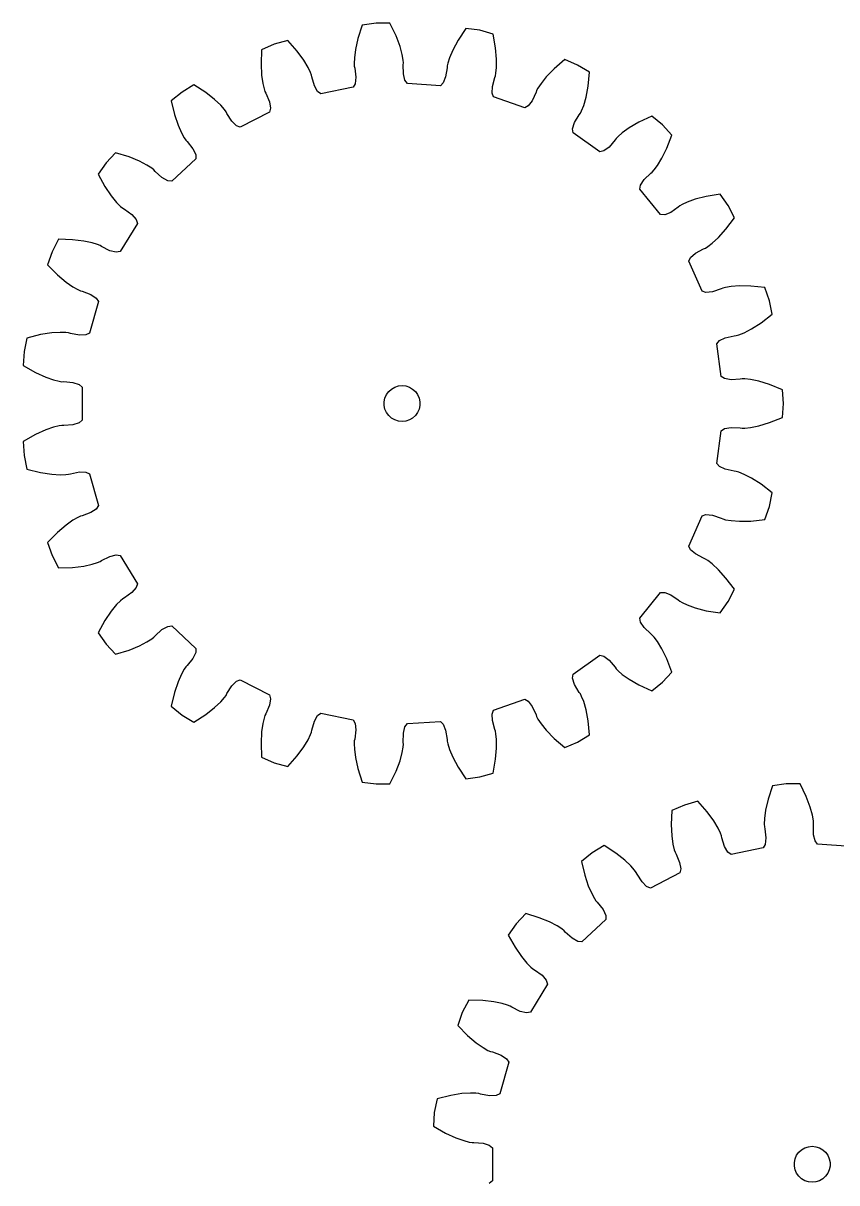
# Model space of a CAD drawing. Extents: x 0 to 200, y 0 to 191.
# Drawn here: x 0 to 67.9, y 93.7 to 190.5 of the extents above; entities that cross this region are included whole.
import ezdxf

# ---------------------------------------------------------------- set-up
doc = ezdxf.new("R2010")
doc.units = 0

msp = doc.modelspace()

# ---------------------------------------------------------------- linework, layer by layer
for p, q in [((28.292, 190.383), (27.93, 189.266)), ((29.441, 190.541), (28.292, 190.383)), ((30.601, 190.541), (29.441, 190.541)), ((31.112, 189.484), (30.601, 190.541)), ((36.941, 190.107), (36.291, 189.129)), ((38.09, 189.949), (36.941, 190.107)), ((39.207, 189.636), (38.09, 189.949)), ((22.071, 189.09), (20.954, 188.777)), ((22.848, 188.21), (22.071, 189.09)), ((27.93, 189.266), (27.723, 188.349)), ((31.443, 188.603), (31.112, 189.484)), ((36.291, 189.129), (35.843, 188.302)), ((39.413, 188.481), (39.207, 189.636)), ((19.89, 188.315), (19.843, 187.142)), ((20.954, 188.777), (19.89, 188.315)), ((23.404, 187.451), (22.848, 188.21)), ((27.723, 188.349), (27.63, 187.65)), ((31.629, 187.924), (31.443, 188.603)), ((31.712, 187.462), (31.629, 187.924)), ((35.843, 188.302), (35.566, 187.654)), ((39.494, 187.544), (39.413, 188.481)), ((19.843, 187.142), (19.89, 186.203)), ((23.767, 186.847), (23.404, 187.451)), ((27.63, 187.65), (27.611, 187.181)), ((27.611, 187.181), (27.623, 186.95)), ((27.623, 186.95), (27.66, 186.793)), ((31.732, 187.231), (31.712, 187.462)), ((31.717, 187.071), (31.732, 187.231)), ((31.727, 186.302), (31.717, 187.071)), ((35.37, 186.982), (35.363, 186.821)), ((35.421, 187.208), (35.37, 186.982)), ((35.566, 187.654), (35.421, 187.208)), ((39.491, 186.839), (39.494, 187.544)), ((45.194, 187.508), (44.304, 186.742)), ((46.258, 187.046), (45.194, 187.508)), ((47.249, 186.444), (46.258, 187.046)), ((19.89, 186.203), (19.99, 185.505)), ((23.971, 186.425), (23.767, 186.847)), ((24.053, 186.208), (23.971, 186.425)), ((24.081, 186.05), (24.053, 186.208)), ((24.299, 185.312), (24.081, 186.05)), ((27.66, 186.793), (27.754, 186.03)), ((27.754, 186.03), (27.697, 185.491)), ((31.857, 185.775), (31.727, 186.302)), ((35.248, 186.061), (35.047, 185.557)), ((35.363, 186.821), (35.248, 186.061)), ((39.147, 185.251), (39.344, 185.994)), ((39.344, 185.994), (39.402, 186.144)), ((39.402, 186.144), (39.446, 186.372)), ((39.446, 186.372), (39.491, 186.839)), ((43.65, 186.066), (43.208, 185.517)), ((44.304, 186.742), (43.65, 186.066)), ((47.136, 185.275), (47.249, 186.444)), ((14.248, 185.392), (13.257, 184.789)), ((15.234, 184.754), (14.248, 185.392)), ((19.99, 185.505), (20.098, 185.048)), ((20.098, 185.048), (20.172, 184.828)), ((24.566, 184.84), (24.299, 185.312)), ((27.531, 185.194), (24.837, 184.634)), ((27.697, 185.491), (27.531, 185.194)), ((32.062, 185.504), (31.857, 185.775)), ((34.807, 185.316), (32.062, 185.504)), ((35.047, 185.557), (34.807, 185.316)), ((39.131, 184.709), (39.147, 185.251)), ((42.838, 184.923), (42.789, 184.77)), ((42.949, 185.127), (42.838, 184.923)), ((43.208, 185.517), (42.949, 185.127)), ((46.961, 184.351), (47.136, 185.275)), ((13.257, 184.789), (12.358, 184.057)), ((12.358, 184.057), (12.628, 182.915)), ((15.974, 184.173), (15.234, 184.754)), ((16.487, 183.69), (15.974, 184.173)), ((20.172, 184.828), (20.25, 184.688)), ((20.25, 184.688), (20.546, 183.979)), ((20.546, 183.979), (20.637, 183.444)), ((24.837, 184.634), (24.566, 184.84)), ((39.255, 184.392), (39.131, 184.709)), ((41.847, 183.47), (39.255, 184.392)), ((42.473, 184.069), (42.143, 183.638)), ((42.789, 184.77), (42.473, 184.069)), ((46.768, 183.673), (46.961, 184.351)), ((16.797, 183.338), (16.487, 183.69)), ((16.934, 183.151), (16.797, 183.338)), ((17.004, 183.006), (16.934, 183.151)), ((17.413, 182.355), (17.004, 183.006)), ((20.557, 183.113), (18.114, 181.847)), ((20.637, 183.444), (20.557, 183.113)), ((42.143, 183.638), (41.847, 183.47)), ((46.399, 182.899), (46.495, 183.028)), ((46.495, 183.028), (46.598, 183.236)), ((46.598, 183.236), (46.768, 183.673)), ((12.628, 182.915), (12.928, 182.023)), ((12.928, 182.023), (13.212, 181.378)), ((17.798, 181.972), (17.413, 182.355)), ((45.846, 181.719), (46.009, 182.237)), ((46.009, 182.237), (46.399, 182.899)), ((51.377, 182.282), (50.565, 181.807)), ((52.44, 182.779), (51.377, 182.282)), ((53.34, 182.047), (52.44, 182.779)), ((54.132, 181.199), (53.34, 182.047)), ((13.212, 181.378), (13.439, 180.968)), ((18.114, 181.847), (17.798, 181.972)), ((45.88, 181.381), (45.846, 181.719)), ((48.128, 179.794), (45.88, 181.381)), ((49.636, 181.092), (49.474, 180.925)), ((49.991, 181.398), (49.636, 181.092)), ((50.565, 181.807), (49.991, 181.398)), ((53.708, 180.105), (54.132, 181.199)), ((13.439, 180.968), (13.57, 180.776)), ((13.57, 180.776), (13.682, 180.661)), ((13.682, 180.661), (14.159, 180.058)), ((48.892, 180.202), (48.458, 179.875)), ((49.385, 180.791), (48.892, 180.202)), ((49.474, 180.925), (49.385, 180.791)), ((53.29, 179.262), (53.708, 180.105)), ((7.714, 179.72), (6.922, 178.872)), ((8.835, 179.372), (7.714, 179.72)), ((9.704, 179.012), (8.835, 179.372)), ((14.403, 179.227), (12.392, 177.349)), ((14.159, 180.058), (14.391, 179.568)), ((14.391, 179.568), (14.403, 179.227)), ((48.458, 179.875), (48.128, 179.794)), ((52.921, 178.662), (53.29, 179.262)), ((6.922, 178.872), (6.253, 177.925)), ((10.328, 178.685), (9.704, 179.012)), ((10.722, 178.43), (10.328, 178.685)), ((10.905, 178.287), (10.722, 178.43)), ((11.011, 178.166), (10.905, 178.287)), ((11.58, 177.65), (11.011, 178.166)), ((52.484, 178.114), (52.64, 178.286)), ((52.64, 178.286), (52.921, 178.662)), ((6.253, 177.925), (6.822, 176.898)), ((12.054, 177.385), (11.58, 177.65)), ((12.392, 177.349), (12.054, 177.385)), ((51.506, 177.029), (51.803, 177.483)), ((51.803, 177.483), (52.357, 178.016)), ((52.357, 178.016), (52.484, 178.114)), ((6.822, 176.898), (7.351, 176.12)), ((51.448, 176.694), (51.506, 177.029)), ((53.184, 174.559), (51.448, 176.694)), ((58.142, 176.27), (56.984, 176.078)), ((58.811, 175.323), (58.142, 176.27)), ((7.351, 176.12), (7.798, 175.575)), ((7.798, 175.575), (8.128, 175.242)), ((8.128, 175.242), (8.305, 175.092)), ((54.786, 175.285), (54.664, 175.18)), ((54.986, 175.402), (54.786, 175.285)), ((55.411, 175.601), (54.986, 175.402)), ((56.074, 175.84), (55.411, 175.601)), ((56.984, 176.078), (56.074, 175.84)), ((59.344, 174.293), (58.811, 175.323)), ((8.305, 175.092), (8.445, 175.012)), ((8.445, 175.012), (9.067, 174.56)), ((9.067, 174.56), (9.422, 174.15)), ((53.524, 174.548), (53.184, 174.559)), ((54.03, 174.746), (53.524, 174.548)), ((54.664, 175.18), (54.03, 174.746)), ((58.641, 173.353), (59.344, 174.293)), ((9.526, 173.826), (8.096, 171.475)), ((9.422, 174.15), (9.526, 173.826)), ((58.011, 172.654), (58.641, 173.353)), ((2.952, 172.495), (2.418, 171.465)), ((4.125, 172.463), (2.952, 172.495)), ((5.059, 172.351), (4.125, 172.463)), ((5.748, 172.204), (5.059, 172.351)), ((57.494, 172.176), (58.011, 172.654)), ((2.418, 171.465), (2.03, 170.373)), ((6.196, 172.065), (5.748, 172.204)), ((6.411, 171.976), (6.196, 172.065)), ((6.546, 171.889), (6.411, 171.976)), ((7.233, 171.545), (6.546, 171.889)), ((7.761, 171.418), (7.233, 171.545)), ((8.096, 171.475), (7.761, 171.418)), ((56.099, 171.343), (56.776, 171.706)), ((56.776, 171.706), (56.925, 171.766)), ((56.925, 171.766), (57.122, 171.89)), ((57.122, 171.89), (57.494, 172.176)), ((55.544, 170.678), (55.691, 170.985)), ((56.64, 168.155), (55.544, 170.678)), ((55.691, 170.985), (56.099, 171.343)), ((2.03, 170.373), (2.854, 169.537)), ((2.854, 169.537), (3.573, 168.931)), ((3.573, 168.931), (4.151, 168.527)), ((4.151, 168.527), (4.559, 168.295)), ((58.603, 168.48), (58.378, 168.422)), ((59.066, 168.557), (58.603, 168.48)), ((59.768, 168.609), (59.066, 168.557)), ((60.709, 168.592), (59.768, 168.609)), ((61.876, 168.465), (60.709, 168.592)), ((62.264, 167.372), (61.876, 168.465)), ((4.559, 168.295), (4.77, 168.199)), ((4.77, 168.199), (4.926, 168.16)), ((4.926, 168.16), (5.646, 167.892)), ((5.646, 167.892), (6.099, 167.593)), ((6.099, 167.593), (6.286, 167.309)), ((56.965, 168.052), (56.64, 168.155)), ((57.505, 168.106), (56.965, 168.052)), ((58.233, 168.354), (57.505, 168.106)), ((58.378, 168.422), (58.233, 168.354)), ((6.286, 167.309), (5.544, 164.66)), ((62.5, 166.236), (62.264, 167.372)), ((61.569, 165.521), (62.5, 166.236)), ((2.383, 164.683), (1.454, 164.539)), ((3.087, 164.728), (2.383, 164.683)), ((3.556, 164.715), (3.087, 164.728)), ((3.786, 164.687), (3.556, 164.715)), ((3.939, 164.64), (3.786, 164.687)), ((4.694, 164.494), (3.939, 164.64)), ((5.544, 164.66), (5.236, 164.514)), ((59.712, 164.522), (60.147, 164.697)), ((60.147, 164.697), (60.774, 165.018)), ((60.774, 165.018), (61.569, 165.521)), ((0.315, 164.254), (0.079, 163.118)), ((1.454, 164.539), (0.315, 164.254)), ((5.236, 164.514), (4.694, 164.494)), ((57.866, 163.781), (58.09, 164.037)), ((58.24, 161.055), (57.866, 163.781)), ((58.09, 164.037), (58.579, 164.271)), ((58.579, 164.271), (59.33, 164.438)), ((59.33, 164.438), (59.489, 164.456)), ((59.489, 164.456), (59.712, 164.522)), ((0.079, 163.118), (0, 161.961)), ((0, 161.961), (1.02, 161.379)), ((1.02, 161.379), (1.876, 160.989)), ((1.876, 160.989), (2.541, 160.757)), ((2.541, 160.757), (2.996, 160.643)), ((58.525, 160.869), (58.24, 161.055)), ((59.06, 160.775), (58.525, 160.869)), ((59.828, 160.817), (59.06, 160.775)), ((59.986, 160.843), (59.828, 160.817)), ((60.218, 160.839), (59.986, 160.843)), ((60.684, 160.788), (60.218, 160.839)), ((61.375, 160.648), (60.684, 160.788)), ((2.996, 160.643), (3.225, 160.607)), ((3.225, 160.607), (3.386, 160.612)), ((3.386, 160.612), (4.152, 160.548)), ((4.152, 160.548), (4.669, 160.383)), ((4.669, 160.383), (4.926, 160.16)), ((4.926, 160.16), (4.926, 157.408)), ((30.315, 159.534), (30.499, 159.788)), ((30.499, 159.788), (30.732, 159.997)), ((30.732, 159.997), (31.004, 160.154)), ((31.004, 160.154), (31.302, 160.251)), ((31.302, 160.251), (31.614, 160.284)), ((31.614, 160.284), (31.926, 160.251)), ((31.926, 160.251), (32.224, 160.154)), ((32.224, 160.154), (32.495, 159.997)), ((32.495, 159.997), (32.728, 159.788)), ((32.728, 159.788), (32.913, 159.534)), ((62.276, 160.379), (61.375, 160.648)), ((63.366, 159.941), (62.276, 160.379)), ((63.445, 158.784), (63.366, 159.941)), ((30.122, 158.941), (30.187, 159.247)), ((30.122, 158.627), (30.122, 158.941)), ((30.187, 159.247), (30.315, 159.534)), ((32.913, 159.534), (33.04, 159.247)), ((33.04, 159.247), (33.105, 158.941)), ((33.105, 158.941), (33.105, 158.627)), ((63.366, 157.627), (63.445, 158.784)), ((30.187, 158.32), (30.122, 158.627)), ((30.315, 158.034), (30.187, 158.32)), ((30.499, 157.78), (30.315, 158.034)), ((32.913, 158.034), (32.728, 157.78)), ((33.04, 158.32), (32.913, 158.034)), ((33.105, 158.627), (33.04, 158.32)), ((2.996, 156.925), (2.541, 156.811)), ((3.225, 156.961), (2.996, 156.925)), ((3.386, 156.956), (3.225, 156.961)), ((4.152, 157.019), (3.386, 156.956)), ((4.669, 157.185), (4.152, 157.019)), ((4.926, 157.408), (4.669, 157.185)), ((30.732, 157.57), (30.499, 157.78)), ((31.004, 157.414), (30.732, 157.57)), ((31.302, 157.317), (31.004, 157.414)), ((31.614, 157.284), (31.302, 157.317)), ((31.926, 157.317), (31.614, 157.284)), ((32.224, 157.414), (31.926, 157.317)), ((32.495, 157.57), (32.224, 157.414)), ((32.728, 157.78), (32.495, 157.57)), ((60.684, 156.78), (61.375, 156.919)), ((61.375, 156.919), (62.276, 157.189)), ((62.276, 157.189), (63.366, 157.627)), ((1.02, 156.189), (0, 155.607)), ((1.876, 156.578), (1.02, 156.189)), ((2.541, 156.811), (1.876, 156.578)), ((57.866, 153.787), (58.24, 156.513)), ((58.24, 156.513), (58.525, 156.699)), ((58.525, 156.699), (59.06, 156.793)), ((59.06, 156.793), (59.828, 156.751)), ((59.828, 156.751), (59.986, 156.725)), ((59.986, 156.725), (60.218, 156.729)), ((60.218, 156.729), (60.684, 156.78)), ((0, 155.607), (0.079, 154.45)), ((0.079, 154.45), (0.315, 153.314)), ((0.315, 153.314), (1.454, 153.029)), ((1.454, 153.029), (2.383, 152.884)), ((3.939, 152.928), (4.694, 153.074)), ((4.694, 153.074), (5.236, 153.054)), ((5.236, 153.054), (5.544, 152.908)), ((58.09, 153.531), (57.866, 153.787)), ((58.579, 153.297), (58.09, 153.531)), ((59.33, 153.13), (58.579, 153.297)), ((59.489, 153.112), (59.33, 153.13)), ((59.712, 153.046), (59.489, 153.112)), ((60.147, 152.871), (59.712, 153.046)), ((2.383, 152.884), (3.087, 152.84)), ((3.087, 152.84), (3.556, 152.853)), ((3.556, 152.853), (3.786, 152.88)), ((3.786, 152.88), (3.939, 152.928)), ((5.544, 152.908), (6.286, 150.259)), ((60.774, 152.55), (60.147, 152.871)), ((61.569, 152.047), (60.774, 152.55)), ((62.5, 151.332), (61.569, 152.047)), ((62.264, 150.196), (62.5, 151.332)), ((6.286, 150.259), (6.099, 149.975)), ((61.876, 149.103), (62.264, 150.196)), ((4.559, 149.273), (4.151, 149.04)), ((4.77, 149.369), (4.559, 149.273)), ((4.926, 149.408), (4.77, 149.369)), ((5.646, 149.676), (4.926, 149.408)), ((6.099, 149.975), (5.646, 149.676)), ((55.544, 146.89), (56.64, 149.413)), ((56.64, 149.413), (56.965, 149.515)), ((56.965, 149.515), (57.505, 149.461)), ((57.505, 149.461), (58.233, 149.214)), ((58.233, 149.214), (58.378, 149.146)), ((58.378, 149.146), (58.603, 149.088)), ((60.709, 148.976), (61.876, 149.103)), ((3.573, 148.637), (2.854, 148.031)), ((4.151, 149.04), (3.573, 148.637)), ((58.603, 149.088), (59.066, 149.011)), ((59.066, 149.011), (59.768, 148.959)), ((59.768, 148.959), (60.709, 148.976)), ((2.854, 148.031), (2.03, 147.195)), ((2.03, 147.195), (2.418, 146.102)), ((55.691, 146.583), (55.544, 146.89)), ((56.099, 146.225), (55.691, 146.583)), ((56.776, 145.862), (56.099, 146.225)), ((2.418, 146.102), (2.952, 145.073)), ((5.059, 145.217), (5.748, 145.364)), ((5.748, 145.364), (6.196, 145.503)), ((6.196, 145.503), (6.411, 145.592)), ((6.411, 145.592), (6.546, 145.679)), ((6.546, 145.679), (7.233, 146.023)), ((7.233, 146.023), (7.761, 146.15)), ((7.761, 146.15), (8.096, 146.093)), ((8.096, 146.093), (9.526, 143.742)), ((56.925, 145.802), (56.776, 145.862)), ((57.122, 145.678), (56.925, 145.802)), ((57.494, 145.392), (57.122, 145.678)), ((58.011, 144.913), (57.494, 145.392)), ((2.952, 145.073), (4.125, 145.105)), ((4.125, 145.105), (5.059, 145.217)), ((58.641, 144.215), (58.011, 144.913)), ((9.422, 143.418), (9.067, 143.008)), ((9.526, 143.742), (9.422, 143.418)), ((59.344, 143.275), (58.641, 144.215)), ((8.128, 142.326), (7.798, 141.993)), ((8.305, 142.476), (8.128, 142.326)), ((8.445, 142.556), (8.305, 142.476)), ((9.067, 143.008), (8.445, 142.556)), ((51.448, 140.874), (53.184, 143.009)), ((53.184, 143.009), (53.524, 143.019)), ((53.524, 143.019), (54.03, 142.822)), ((54.03, 142.822), (54.664, 142.387)), ((54.664, 142.387), (54.786, 142.283)), ((58.811, 142.245), (59.344, 143.275)), ((7.351, 141.448), (6.822, 140.67)), ((7.798, 141.993), (7.351, 141.448)), ((54.786, 142.283), (54.986, 142.166)), ((54.986, 142.166), (55.411, 141.967)), ((55.411, 141.967), (56.074, 141.727)), ((56.074, 141.727), (56.984, 141.49)), ((56.984, 141.49), (58.142, 141.297)), ((58.142, 141.297), (58.811, 142.245)), ((6.822, 140.67), (6.253, 139.643)), ((51.506, 140.539), (51.448, 140.874)), ((51.803, 140.084), (51.506, 140.539)), ((6.253, 139.643), (6.922, 138.696)), ((11.011, 139.401), (11.58, 139.918)), ((11.58, 139.918), (12.054, 140.183)), ((12.054, 140.183), (12.392, 140.218)), ((12.392, 140.218), (14.403, 138.34)), ((52.357, 139.552), (51.803, 140.084)), ((52.484, 139.454), (52.357, 139.552)), ((52.64, 139.282), (52.484, 139.454)), ((6.922, 138.696), (7.714, 137.848)), ((8.835, 138.196), (9.704, 138.556)), ((9.704, 138.556), (10.328, 138.883)), ((10.328, 138.883), (10.722, 139.138)), ((10.722, 139.138), (10.905, 139.281)), ((10.905, 139.281), (11.011, 139.401)), ((52.921, 138.906), (52.64, 139.282)), ((53.29, 138.306), (52.921, 138.906)), ((7.714, 137.848), (8.835, 138.196)), ((14.159, 137.51), (13.682, 136.906)), ((14.391, 138), (14.159, 137.51)), ((14.403, 138.34), (14.391, 138)), ((45.88, 136.187), (48.128, 137.774)), ((48.128, 137.774), (48.458, 137.693)), ((48.458, 137.693), (48.892, 137.366)), ((53.708, 137.463), (53.29, 138.306)), ((13.439, 136.6), (13.212, 136.19)), ((13.57, 136.792), (13.439, 136.6)), ((13.682, 136.906), (13.57, 136.792)), ((48.892, 137.366), (49.385, 136.777)), ((49.385, 136.777), (49.474, 136.643)), ((49.474, 136.643), (49.636, 136.476)), ((54.132, 136.368), (53.708, 137.463)), ((12.928, 135.545), (12.628, 134.653)), ((13.212, 136.19), (12.928, 135.545)), ((17.413, 135.213), (17.798, 135.595)), ((17.798, 135.595), (18.114, 135.721)), ((18.114, 135.721), (20.557, 134.455)), ((45.846, 135.849), (45.88, 136.187)), ((46.009, 135.331), (45.846, 135.849)), ((49.636, 136.476), (49.991, 136.17)), ((49.991, 136.17), (50.565, 135.761)), ((50.565, 135.761), (51.377, 135.286)), ((53.34, 135.521), (54.132, 136.368)), ((12.628, 134.653), (12.358, 133.511)), ((17.004, 134.562), (17.413, 135.213)), ((46.399, 134.669), (46.009, 135.331)), ((46.495, 134.54), (46.399, 134.669)), ((51.377, 135.286), (52.44, 134.789)), ((52.44, 134.789), (53.34, 135.521)), ((15.974, 133.395), (16.487, 133.878)), ((16.487, 133.878), (16.797, 134.23)), ((16.797, 134.23), (16.934, 134.417)), ((16.934, 134.417), (17.004, 134.562)), ((20.637, 134.124), (20.546, 133.589)), ((20.557, 134.455), (20.637, 134.124)), ((39.255, 133.176), (41.847, 134.098)), ((41.847, 134.098), (42.143, 133.93)), ((42.143, 133.93), (42.473, 133.499)), ((46.598, 134.332), (46.495, 134.54)), ((46.768, 133.895), (46.598, 134.332)), ((46.961, 133.217), (46.768, 133.895)), ((12.358, 133.511), (13.257, 132.779)), ((13.257, 132.779), (14.248, 132.176)), ((14.248, 132.176), (15.234, 132.814)), ((15.234, 132.814), (15.974, 133.395)), ((20.172, 132.739), (20.098, 132.519)), ((20.25, 132.88), (20.172, 132.739)), ((20.546, 133.589), (20.25, 132.88)), ((24.299, 132.256), (24.566, 132.728)), ((24.566, 132.728), (24.837, 132.934)), ((24.837, 132.934), (27.531, 132.374)), ((39.131, 132.859), (39.255, 133.176)), ((39.147, 132.317), (39.131, 132.859)), ((42.473, 133.499), (42.789, 132.798)), ((42.789, 132.798), (42.838, 132.645)), ((42.838, 132.645), (42.949, 132.441)), ((47.136, 132.293), (46.961, 133.217)), ((19.99, 132.063), (19.89, 131.365)), ((20.098, 132.519), (19.99, 132.063)), ((24.081, 131.518), (24.299, 132.256)), ((27.531, 132.374), (27.697, 132.077)), ((27.697, 132.077), (27.754, 131.538)), ((31.727, 131.266), (31.857, 131.793)), ((31.857, 131.793), (32.062, 132.064)), ((32.062, 132.064), (34.807, 132.252)), ((34.807, 132.252), (35.047, 132.011)), ((35.047, 132.011), (35.248, 131.507)), ((39.344, 131.574), (39.147, 132.317)), ((42.949, 132.441), (43.208, 132.05)), ((43.208, 132.05), (43.65, 131.501)), ((47.249, 131.124), (47.136, 132.293)), ((19.89, 131.365), (19.843, 130.426)), ((23.404, 130.117), (23.767, 130.721)), ((23.767, 130.721), (23.971, 131.143)), ((23.971, 131.143), (24.053, 131.36)), ((24.053, 131.36), (24.081, 131.518)), ((27.66, 130.775), (27.623, 130.618)), ((27.754, 131.538), (27.66, 130.775)), ((31.717, 130.497), (31.727, 131.266)), ((35.248, 131.507), (35.363, 130.747)), ((35.363, 130.747), (35.37, 130.586)), ((39.402, 131.424), (39.344, 131.574)), ((39.446, 131.196), (39.402, 131.424)), ((39.491, 130.729), (39.446, 131.196)), ((39.494, 130.024), (39.491, 130.729)), ((43.65, 131.501), (44.304, 130.826)), ((44.304, 130.826), (45.194, 130.06)), ((46.258, 130.522), (47.249, 131.124)), ((19.843, 130.426), (19.89, 129.253)), ((22.848, 129.358), (23.404, 130.117)), ((27.623, 130.618), (27.611, 130.386)), ((27.611, 130.386), (27.63, 129.918)), ((27.63, 129.918), (27.723, 129.219)), ((31.629, 129.644), (31.712, 130.106)), ((31.712, 130.106), (31.732, 130.337)), ((31.732, 130.337), (31.717, 130.497)), ((35.37, 130.586), (35.421, 130.36)), ((35.421, 130.36), (35.566, 129.913)), ((35.566, 129.913), (35.843, 129.266)), ((39.413, 129.087), (39.494, 130.024)), ((45.194, 130.06), (46.258, 130.522)), ((19.89, 129.253), (20.954, 128.791)), ((20.954, 128.791), (22.071, 128.478)), ((22.071, 128.478), (22.848, 129.358)), ((27.723, 129.219), (27.93, 128.302)), ((31.112, 128.084), (31.443, 128.965)), ((31.443, 128.965), (31.629, 129.644)), ((35.843, 129.266), (36.291, 128.438)), ((39.207, 127.932), (39.413, 129.087)), ((27.93, 128.302), (28.292, 127.185)), ((30.601, 127.027), (31.112, 128.084)), ((36.291, 128.438), (36.941, 127.461)), ((38.09, 127.619), (39.207, 127.932)), ((28.292, 127.185), (29.441, 127.027)), ((29.441, 127.027), (30.601, 127.027)), ((36.941, 127.461), (38.09, 127.619)), ((62.515, 126.869), (62.153, 125.752)), ((63.664, 127.027), (62.515, 126.869)), ((64.824, 127.027), (63.664, 127.027)), ((65.334, 125.97), (64.824, 127.027)), ((65.665, 125.09), (65.334, 125.97)), ((55.176, 125.263), (54.113, 124.801)), ((56.293, 125.576), (55.176, 125.263)), ((57.07, 124.696), (56.293, 125.576)), ((62.153, 125.752), (61.945, 124.835)), ((65.852, 124.41), (65.665, 125.09)), ((54.113, 124.801), (54.065, 123.628)), ((57.626, 123.938), (57.07, 124.696)), ((57.989, 123.334), (57.626, 123.938)), ((61.853, 124.136), (61.834, 123.668)), ((61.945, 124.835), (61.853, 124.136)), ((65.934, 123.948), (65.852, 124.41)), ((65.954, 123.717), (65.934, 123.948)), ((54.065, 123.628), (54.113, 122.689)), ((58.194, 122.911), (57.989, 123.334)), ((61.834, 123.668), (61.845, 123.436)), ((61.845, 123.436), (61.882, 123.28)), ((61.882, 123.28), (61.976, 122.517)), ((65.939, 123.557), (65.954, 123.717)), ((65.95, 122.789), (65.939, 123.557)), ((54.113, 122.689), (54.212, 121.991)), ((54.212, 121.991), (54.32, 121.535)), ((58.275, 122.694), (58.194, 122.911)), ((58.303, 122.536), (58.275, 122.694)), ((58.521, 121.799), (58.303, 122.536)), ((61.976, 122.517), (61.919, 121.977)), ((66.08, 122.262), (65.95, 122.789)), ((66.285, 121.99), (66.08, 122.262)), ((47.48, 121.275), (46.58, 120.543)), ((48.471, 121.878), (47.48, 121.275)), ((49.456, 121.24), (48.471, 121.878)), ((50.196, 120.66), (49.456, 121.24)), ((54.32, 121.535), (54.394, 121.315)), ((54.394, 121.315), (54.472, 121.174)), ((54.472, 121.174), (54.768, 120.465)), ((58.789, 121.327), (58.521, 121.799)), ((59.059, 121.12), (58.789, 121.327)), ((61.753, 121.68), (59.059, 121.12)), ((61.919, 121.977), (61.753, 121.68)), ((69.03, 121.802), (66.285, 121.99)), ((46.58, 120.543), (46.851, 119.401)), ((50.709, 120.176), (50.196, 120.66)), ((51.019, 119.824), (50.709, 120.176)), ((54.768, 120.465), (54.859, 119.93)), ((46.851, 119.401), (47.15, 118.509)), ((51.157, 119.637), (51.019, 119.824)), ((51.227, 119.493), (51.157, 119.637)), ((51.635, 118.841), (51.227, 119.493)), ((54.779, 119.599), (52.336, 118.333)), ((54.859, 119.93), (54.779, 119.599)), ((47.15, 118.509), (47.434, 117.864)), ((52.02, 118.459), (51.635, 118.841)), ((52.336, 118.333), (52.02, 118.459)), ((47.434, 117.864), (47.661, 117.454)), ((47.661, 117.454), (47.792, 117.262)), ((47.792, 117.262), (47.905, 117.148)), ((41.936, 116.206), (41.144, 115.359)), ((43.057, 115.858), (41.936, 116.206)), ((47.905, 117.148), (48.381, 116.545)), ((48.381, 116.545), (48.613, 116.054)), ((41.144, 115.359), (40.475, 114.411)), ((43.926, 115.499), (43.057, 115.858)), ((44.55, 115.171), (43.926, 115.499)), ((48.625, 115.714), (46.615, 113.836)), ((48.613, 116.054), (48.625, 115.714)), ((40.475, 114.411), (41.044, 113.384)), ((44.944, 114.916), (44.55, 115.171)), ((45.127, 114.773), (44.944, 114.916)), ((45.233, 114.653), (45.127, 114.773)), ((45.802, 114.136), (45.233, 114.653)), ((41.044, 113.384), (41.573, 112.606)), ((46.276, 113.872), (45.802, 114.136)), ((46.615, 113.836), (46.276, 113.872)), ((41.573, 112.606), (42.021, 112.062)), ((42.021, 112.062), (42.35, 111.728)), ((42.35, 111.728), (42.528, 111.578)), ((42.528, 111.578), (42.667, 111.499)), ((42.667, 111.499), (43.289, 111.047)), ((43.289, 111.047), (43.644, 110.637)), ((43.644, 110.637), (43.748, 110.312)), ((43.748, 110.312), (42.318, 107.962)), ((37.174, 108.982), (36.64, 107.952)), ((38.347, 108.949), (37.174, 108.982)), ((39.281, 108.837), (38.347, 108.949)), ((39.971, 108.691), (39.281, 108.837)), ((40.419, 108.551), (39.971, 108.691)), ((40.633, 108.463), (40.419, 108.551)), ((40.768, 108.375), (40.633, 108.463)), ((36.64, 107.952), (36.252, 106.859)), ((41.455, 108.031), (40.768, 108.375)), ((41.983, 107.905), (41.455, 108.031)), ((42.318, 107.962), (41.983, 107.905)), ((36.252, 106.859), (37.077, 106.024)), ((37.077, 106.024), (37.796, 105.417)), ((37.796, 105.417), (38.374, 105.014)), ((38.374, 105.014), (38.781, 104.781)), ((38.781, 104.781), (38.992, 104.685)), ((38.992, 104.685), (39.148, 104.646)), ((39.148, 104.646), (39.869, 104.378)), ((40.509, 103.795), (39.766, 101.146)), ((39.869, 104.378), (40.321, 104.08)), ((40.321, 104.08), (40.509, 103.795)), ((34.537, 100.74), (34.301, 99.605)), ((35.676, 101.025), (34.537, 100.74)), ((36.606, 101.17), (35.676, 101.025)), ((37.309, 101.214), (36.606, 101.17)), ((37.778, 101.201), (37.309, 101.214)), ((38.008, 101.174), (37.778, 101.201)), ((38.162, 101.126), (38.008, 101.174)), ((38.917, 100.98), (38.162, 101.126)), ((39.459, 101.001), (38.917, 100.98)), ((39.766, 101.146), (39.459, 101.001)), ((34.301, 99.605), (34.222, 98.448)), ((34.222, 98.448), (35.242, 97.866)), ((35.242, 97.866), (36.098, 97.476)), ((36.098, 97.476), (36.763, 97.243)), ((36.763, 97.243), (37.218, 97.129)), ((37.218, 97.129), (37.448, 97.094)), ((37.448, 97.094), (37.608, 97.098)), ((37.608, 97.098), (38.374, 97.035)), ((38.374, 97.035), (38.891, 96.869)), ((38.891, 96.869), (39.148, 96.646)), ((39.148, 96.646), (39.148, 93.895)), ((64.409, 95.734), (64.537, 96.02)), ((64.537, 96.02), (64.721, 96.274)), ((64.721, 96.274), (64.954, 96.484)), ((64.954, 96.484), (65.226, 96.641)), ((65.226, 96.641), (65.524, 96.738)), ((65.524, 96.738), (65.836, 96.77)), ((65.836, 96.77), (66.148, 96.738)), ((66.148, 96.738), (66.446, 96.641)), ((66.446, 96.641), (66.718, 96.484)), ((66.718, 96.484), (66.951, 96.274)), ((66.951, 96.274), (67.135, 96.02)), ((67.135, 96.02), (67.263, 95.734)), ((64.344, 95.427), (64.409, 95.734)), ((64.344, 95.114), (64.344, 95.427)), ((64.409, 94.807), (64.344, 95.114)), ((67.263, 95.734), (67.328, 95.427)), ((67.328, 95.114), (67.263, 94.807)), ((67.328, 95.427), (67.328, 95.114)), ((64.537, 94.52), (64.409, 94.807)), ((64.721, 94.267), (64.537, 94.52)), ((64.954, 94.057), (64.721, 94.267)), ((65.226, 93.9), (64.954, 94.057)), ((66.718, 94.057), (66.446, 93.9)), ((66.951, 94.267), (66.718, 94.057)), ((67.135, 94.52), (66.951, 94.267)), ((67.263, 94.807), (67.135, 94.52)), ((39.148, 93.895), (38.891, 93.672)), ((65.524, 93.803), (65.226, 93.9)), ((65.836, 93.77), (65.524, 93.803)), ((66.148, 93.803), (65.836, 93.77)), ((66.446, 93.9), (66.148, 93.803))]:
    msp.add_line(p, q)

doc.saveas('drawing.dxf')
